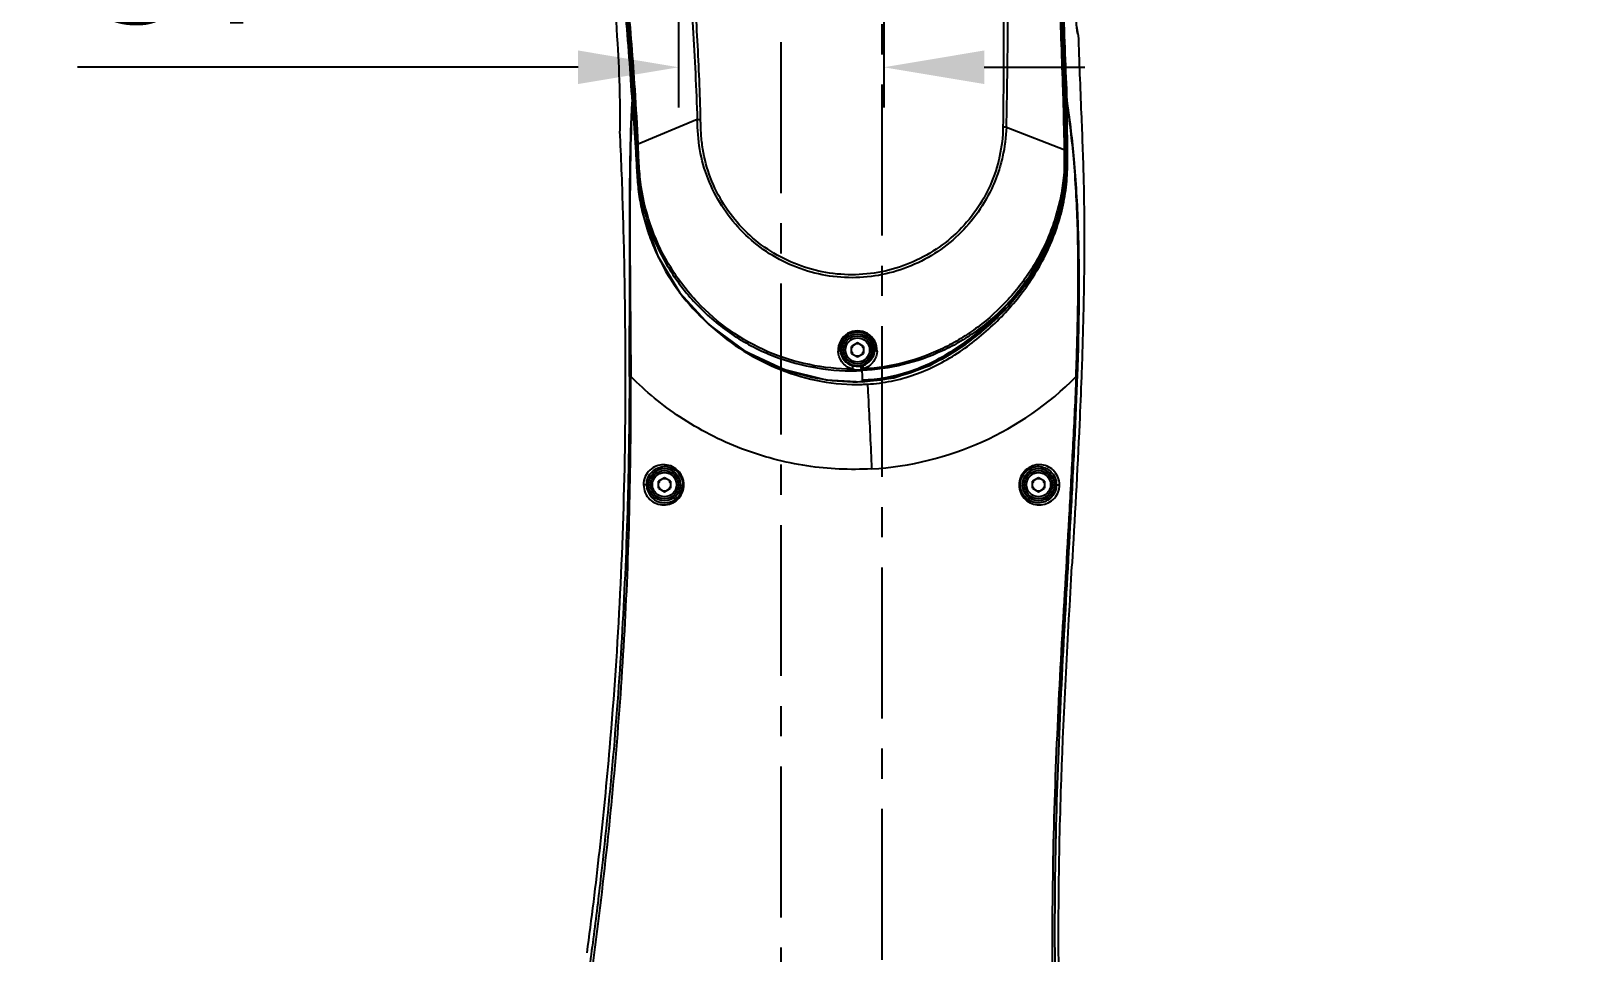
# Model space of a CAD drawing. Header units: millimetres. Extents: x 5828 to 6704, y 123 to 421.
# Drawn here: x 6413.49 to 6432.79, y 258.62 to 270.07 of the extents above; entities that cross this region are included whole.
import ezdxf

# ---------------------------------------------------------------- set-up
doc = ezdxf.new("R2010")
doc.units = ezdxf.units.MM
doc.linetypes.add('CENTER', pattern=[0.6, 0.375, -0.075, 0.075, -0.075])
for name, color, linetype in [('中心线', 7, 'Continuous'), ('外形图', 7, 'Continuous'), ('尺寸标注', 7, 'Continuous')]:
    doc.layers.add(name, color=color, linetype=linetype)
doc.styles.add('微软雅黑', font='msyh.ttc', dxfattribs={"height": 1.5})
doc.dimstyles.new('尺寸标注_1_20比例', dxfattribs={"dimtxt": 1.5, "dimasz": 1.25, "dimexe": 0.5, "dimexo": 0.4, "dimgap": 0.5, "dimtad": 1, "dimdec": 1, "dimlfac": 20, "dimdsep": 46, "dimtxsty": '微软雅黑', "dimcen": 0.09, "dimadec": 0, "dimazin": 0, "dimtp": 0.01, "dimtm": 0.01, "dimtfac": 1, "dimtdec": 1, "dimtofl": 0, "dimtmove": 0, "dimatfit": 3, "dimfxl": 1, "dimtolj": 1, "dimarcsym": 0})

# ---------------------------------------------------------------- blocks, each defined once
blk = doc.blocks.new('*D790')
at = {"layer": 'Defpoints', "color": 0}
for p in [(6421.535, 279.487), (6424.085, 279.512), (6424.085, 269.624)]:
    blk.add_point(p, dxfattribs=at)
at = {"layer": '尺寸标注', "color": 0, "lineweight": -2}
for p, q in [((6421.535, 279.087), (6421.535, 269.124)), ((6424.085, 279.112), (6424.085, 269.124)), ((6420.285, 269.624), (6414.064, 269.624)), ((6425.335, 269.624), (6426.585, 269.624))]:
    blk.add_line(p, q, dxfattribs=at)
at = {"layer": '尺寸标注', "color": 0}
for points in [[(6420.285, 269.416), (6420.285, 269.833), (6421.535, 269.624)], [(6425.335, 269.833), (6425.335, 269.416), (6424.085, 269.624)]]:
    blk.add_solid(points, dxfattribs=at)
at = {"layer": '尺寸标注', "color": 0, "insert": (6415.432, 270.904), "char_height": 1.5, "attachment_point": 5, "style": '微软雅黑'}
blk.add_mtext('\\A1;51', dxfattribs=at)
blk = doc.blocks.new('*D791')
at = {"layer": 'Defpoints', "color": 0}
for p in [(6428.272, 277.987), (6428.657, 249.987), (6442.246, 249.987)]:
    blk.add_point(p, dxfattribs=at)
at = {"layer": '尺寸标注', "color": 0, "lineweight": -2}
for p, q in [((6428.672, 277.987), (6442.746, 277.987)), ((6442.246, 276.737), (6442.246, 251.237)), ((6429.057, 249.987), (6442.746, 249.987))]:
    blk.add_line(p, q, dxfattribs=at)
at = {"layer": '尺寸标注', "color": 0}
for points in [[(6442.454, 276.737), (6442.037, 276.737), (6442.246, 277.987)], [(6442.037, 251.237), (6442.454, 251.237), (6442.246, 249.987)]]:
    blk.add_solid(points, dxfattribs=at)
at = {"layer": '尺寸标注', "color": 0, "insert": (6440.97, 263.987), "char_height": 1.5, "attachment_point": 5, "rotation": 90, "style": '微软雅黑'}
blk.add_mtext('\\A1;560', dxfattribs=at)
blk = doc.blocks.new('*D794')
at = {"layer": 'Defpoints', "color": 0}
for p in [(6420.173, 282.687), (6431.96, 229.987), (6446.441, 229.987)]:
    blk.add_point(p, dxfattribs=at)
at = {"layer": '尺寸标注', "color": 0, "lineweight": -2}
for p, q in [((6420.573, 282.687), (6446.941, 282.687)), ((6446.441, 281.437), (6446.441, 231.237)), ((6432.36, 229.987), (6446.941, 229.987))]:
    blk.add_line(p, q, dxfattribs=at)
at = {"layer": '尺寸标注', "color": 0}
for points in [[(6446.649, 281.437), (6446.232, 281.437), (6446.441, 282.687)], [(6446.232, 231.237), (6446.649, 231.237), (6446.441, 229.987)]]:
    blk.add_solid(points, dxfattribs=at)
at = {"layer": '尺寸标注', "color": 0, "insert": (6445.161, 256.208), "char_height": 1.5, "attachment_point": 5, "rotation": 90, "style": '微软雅黑'}
blk.add_mtext('\\A1;1054', dxfattribs=at)
blk = doc.blocks.new('*D797')
at = {"layer": 'Defpoints', "color": 0}
for p in [(6393.06, 279.012), (6424.06, 229.062), (6424.06, 223.502)]:
    blk.add_point(p, dxfattribs=at)
at = {"layer": '尺寸标注', "color": 0, "lineweight": -2}
for p, q in [((6393.06, 278.612), (6393.06, 223.002)), ((6424.06, 228.662), (6424.06, 223.002)), ((6394.31, 223.502), (6422.81, 223.502))]:
    blk.add_line(p, q, dxfattribs=at)
at = {"layer": '尺寸标注', "color": 0}
for points in [[(6394.31, 223.71), (6394.31, 223.293), (6393.06, 223.502)], [(6422.81, 223.293), (6422.81, 223.71), (6424.06, 223.502)]]:
    blk.add_solid(points, dxfattribs=at)
at = {"layer": '尺寸标注', "color": 0, "insert": (6408.56, 224.777), "char_height": 1.5, "attachment_point": 5, "style": '微软雅黑'}
blk.add_mtext('\\A1;620', dxfattribs=at)

msp = doc.modelspace()

# ---------------------------------------------------------------- linework, layer by layer
at = {"layer": '中心线', "linetype": 'CENTER', "ltscale": 5}
for p, q in [((6422.8098, 229.0615), (6422.8098, 284.4151)), ((6424.0598, 284.409), (6424.0598, 229.0622))]:
    msp.add_line(p, q, dxfattribs=at)
at = {"layer": '外形图', "color": 7, "linetype": 'Continuous'}
for p, q in [((6420.9599, 269.1921), (6420.9593, 269.181)), ((6420.9593, 269.181), (6420.9599, 269.1921)), ((6420.96, 269.1909), (6420.961, 269.1787)), ((6420.96, 269.1909), (6420.9609, 269.1787)), ((6420.976, 269.1799), (6420.9763, 269.2377)), ((6420.976, 269.1798), (6420.976, 269.1799)), ((6426.3395, 269.2393), (6426.3457, 269.1808)), ((6426.3458, 269.1808), (6426.3457, 269.1808)), ((6426.3623, 269.181), (6426.362, 269.2032)), ((6426.362, 269.2028), (6426.3649, 269.184)), ((6426.3649, 269.1839), (6426.362, 269.2028)), ((6421.7667, 268.975), (6421.0317, 268.6698)), ((6420.807, 268.8396), (6420.8071, 268.8407)), ((6425.6099, 268.882), (6426.3357, 268.5988)), ((6423.7598, 266.1987), (6423.6848, 266.1554)), ((6423.6848, 266.0688), (6423.6848, 266.1554)), ((6423.6848, 266.0688), (6423.7598, 266.0255)), ((6423.8348, 266.1554), (6423.7598, 266.1987)), ((6423.7598, 266.0255), (6423.8348, 266.0688)), ((6423.8348, 266.1554), (6423.8348, 266.0688)), ((6423.8145, 265.8558), (6423.8139, 265.8686)), ((6423.8166, 265.7669), (6423.8172, 265.7395)), ((6423.8172, 265.7395), (6423.8176, 265.7187)), ((6423.8178, 265.7141), (6423.8176, 265.7187)), ((6426.543, 265.789), (6426.5426, 265.7796)), ((6426.543, 265.789), (6426.5426, 265.7796)), ((6421.3598, 264.5237), (6421.2848, 264.4804)), ((6421.2848, 264.3938), (6421.2848, 264.4804)), ((6421.4348, 264.4804), (6421.3598, 264.5237)), ((6421.4348, 264.4804), (6421.4348, 264.3938)), ((6426.0098, 264.5237), (6425.9348, 264.4804)), ((6425.9348, 264.3938), (6425.9348, 264.4804)), ((6426.0848, 264.4804), (6426.0098, 264.5237)), ((6426.0848, 264.4804), (6426.0848, 264.3938)), ((6421.2848, 264.3938), (6421.3598, 264.3505)), ((6421.3598, 264.3505), (6421.4348, 264.3938)), ((6425.9348, 264.3938), (6426.0098, 264.3505)), ((6426.0098, 264.3505), (6426.0848, 264.3938))]:
    msp.add_line(p, q, dxfattribs=at)
for points in [[(6426.499, 270.0368), (6426.4981, 270.0401), (6426.4968, 270.0458), (6426.4953, 270.0539), (6426.4936, 270.0641), (6426.4917, 270.0764), (6426.4897, 270.0909), (6426.4875, 270.1077), (6426.4852, 270.1268), (6426.4827, 270.1485), (6426.48, 270.173), (6426.4771, 270.2005)], [(6420.976, 269.1798), (6421.0223, 268.3187), (6421.1001, 267.7698), (6421.2774, 267.2757), (6421.5504, 266.8231), (6421.9146, 266.4247), (6422.3547, 266.1008), (6422.8503, 265.8681), (6423.3687, 265.7393), (6423.8178, 265.7141)], [(6423.8178, 265.7141), (6424.2097, 265.7644), (6424.6593, 265.9201), (6425.1477, 266.2151), (6425.6309, 266.6518), (6425.9939, 267.137), (6426.2185, 267.613), (6426.3383, 268.1118), (6426.356, 268.7196), (6426.3458, 269.1808)]]:
    msp.add_lwpolyline(points, dxfattribs=at)
for centre, radius in [((6423.7598, 266.1121), 0.2), ((6423.7598, 266.1121), 0.175), ((6423.7598, 266.1121), 0.15), ((6421.3598, 264.4371), 0.2), ((6421.3598, 264.4371), 0.175), ((6421.3598, 264.4371), 0.15), ((6426.0098, 264.4371), 0.2), ((6426.0098, 264.4371), 0.175), ((6426.0098, 264.4371), 0.15)]:
    msp.add_circle(centre, radius, dxfattribs=at)
for centre, radius, start, end in [((6608.3584, 276.4284), 181.9678, 182.01642, 182.322947), ((6382.8013, 266.8651), 38.273, 2.70276, 3.71924), ((6421.7728, 271.1958), 2.2207, 269.84089, 270.94671), ((6419.8431, 268.8762), 0.9646, 357.21708, 357.82394), ((6425.6339, 272.4268), 3.5449, 268.93274, 269.61288), ((6423.9967, 268.4103), 2.3604, 352.10037, 353.77318), ((6423.7203, 268.4866), 2.6464, 340.46036, 340.88649), ((6423.5606, 268.5999), 2.8388, 328.25506, 329.6952), ((6423.1361, 268.9327), 3.3799, 307.70735, 316.91612), ((6423.2519, 268.8193), 3.2179, 316.98317, 318.58994), ((6423.76, 266.1067), 0.2421, 357.67812, 182.3153), ((6423.2139, 268.8265), 3.2483, 305.60099, 307.76809), ((6423.7591, 266.1217), 0.2152, 182.55684, 184.12009), ((6423.7593, 266.1218), 0.2155, 184.13119, 254.39033), ((6423.7598, 266.1121), 0.075, 120, 160.00237), ((6423.7598, 266.1121), 0.075, 199.99763, 220.00237), ((6423.7598, 266.1121), 0.075, 79.99763, 100.00237), ((6423.7598, 266.1121), 0.075, 259.99763, 280.00237), ((6423.7598, 266.1121), 0.075, 300, 340.00237), ((6423.7598, 266.1121), 0.075, 19.99763, 40.00237), ((6423.7597, 266.1219), 0.2155, 288.74367, 355.91963), ((6423.76, 266.1217), 0.2152, 355.9296, 357.43232), ((6423.7609, 266.1183), 0.2118, 282.64454, 288.74966), ((6423.7607, 266.055), 0.1939, 285.92574, 293.59543), ((6420.8388, 265.7846), 0.1036, 358.24487, 0.82327), ((6423.7323, 268.2085), 2.4913, 269.24266, 271.96357), ((6423.7461, 268.0821), 2.399, 271.71841, 273.29144), ((6423.7093, 268.5304), 3.9024, 273.29935, 315.14178), ((6421.3598, 264.4371), 0.075, 120, 160.00237), ((6421.3598, 264.4371), 0.075, 79.99763, 100.00237), ((6421.3598, 264.4371), 0.075, 19.99763, 40.00237), ((6426.0098, 264.4371), 0.075, 120, 160.00237), ((6426.0098, 264.4371), 0.075, 79.99763, 100.00237), ((6426.0098, 264.4371), 0.075, 19.99763, 40.00237), ((6421.3622, 264.4372), 0.2249, 180.03104, 359.96897), ((6421.3598, 264.4371), 0.075, 199.99763, 220.00237), ((6421.3598, 264.4371), 0.075, 259.99763, 280.00237), ((6421.3598, 264.4371), 0.075, 300, 340.00237), ((6426.0098, 264.4371), 0.075, 199.99763, 220.00237), ((6426.0098, 264.4371), 0.075, 259.99763, 280.00237), ((6426.0098, 264.4371), 0.075, 300, 340.00237)]:
    msp.add_arc(centre, radius, start, end, dxfattribs=at)
for points, knots in [([(6420.9601, 269.1909), (6420.9384, 269.5636), (6420.881, 270.3083), (6420.7604, 271.4218), (6420.6112, 272.5318), (6420.4384, 273.638), (6420.2477, 274.7409), (6420.0782, 275.6578), (6419.9564, 276.2988), (6419.8861, 276.6649), (6419.8335, 276.9395), (6419.7802, 277.2139), (6419.7286, 277.4886), (6419.693, 277.766), (6419.6856, 278.0458), (6419.7042, 278.3252), (6419.7612, 278.694), (6419.8934, 279.1434), (6420.1467, 279.6454), (6420.5971, 280.2434), (6421.2039, 280.7104), (6421.8992, 280.9916), (6422.633, 281.1452), (6423.5832, 281.0825), (6424.4505, 280.6917), (6425.0244, 280.2141), (6425.3843, 279.7847), (6425.6615, 279.2988), (6425.7861, 278.9468), (6425.8319, 278.7671)], [0, 0, 0, 0, 0.0626056, 0.12521, 0.1878094, 0.2503939, 0.3129544, 0.3754864, 0.4067469, 0.4223758, 0.4380005, 0.4536293, 0.4692596, 0.4848591, 0.5004723, 0.5161123, 0.5317557, 0.5629865, 0.5942206, 0.6255097, 0.6880306, 0.7193921, 0.7507286, 0.8131391, 0.8754866, 0.9066513, 0.9377799, 0.9689058, 1, 1, 1, 1]), ([(6420.9759, 269.1798), (6420.9539, 269.5518), (6420.8975, 270.2949), (6420.7764, 271.4062), (6420.6264, 272.5139), (6420.4533, 273.6183), (6420.2938, 274.536), (6420.1599, 275.269), (6420.0566, 275.8183), (6419.969, 276.2757), (6419.899, 276.6416), (6419.8463, 276.916), (6419.7922, 277.1902), (6419.7385, 277.4645), (6419.7031, 277.742), (6419.6937, 278.0218), (6419.7102, 278.3012), (6419.7648, 278.6702), (6419.8945, 279.1201), (6420.1448, 279.623), (6420.5911, 280.2216), (6421.34, 280.8054), (6422.2471, 281.0869), (6422.9937, 281.1102), (6423.5497, 281.0271), (6424.0817, 280.8458), (6424.573, 280.5726), (6425.0076, 280.2159), (6425.3705, 279.7862), (6425.6514, 279.2993), (6425.7784, 278.9458), (6425.8233, 278.7649)], [0, 0, 0, 0, 0.0625253, 0.1250514, 0.1875779, 0.2501047, 0.3126313, 0.343895, 0.3751597, 0.406423, 0.4220527, 0.4376833, 0.4533193, 0.4689537, 0.4845835, 0.5002168, 0.5158546, 0.5314978, 0.5627445, 0.5939879, 0.6252445, 0.6874958, 0.7497487, 0.7810133, 0.8122872, 0.8435686, 0.8748446, 0.9061261, 0.937404, 0.9687174, 1, 1, 1, 1]), ([(6420.977, 269.3467), (6420.9532, 269.7194), (6420.893, 270.464), (6420.7671, 271.5773), (6420.6129, 272.687), (6420.4364, 273.7934), (6420.2746, 274.7128), (6420.139, 275.4473), (6420.0355, 275.9978), (6419.9476, 276.4561), (6419.8753, 276.8224), (6419.8219, 277.0974), (6419.7697, 277.3728), (6419.7253, 277.6496), (6419.7031, 277.9294), (6419.711, 278.2102), (6419.7452, 278.4892), (6419.8228, 278.8554), (6419.9802, 279.298), (6420.2628, 279.7855), (6420.7484, 280.3556), (6421.5373, 280.89), (6422.6471, 281.1525), (6423.7777, 281.0048), (6424.6179, 280.5553), (6425.1594, 280.0379), (6425.4899, 279.5816), (6425.7331, 279.0736), (6425.831, 278.7106), (6425.8637, 278.5267)], [0, 0, 0, 0, 0.0625495, 0.1250989, 0.1876475, 0.2501965, 0.3127437, 0.3440177, 0.3752959, 0.4065672, 0.4221963, 0.4378336, 0.4534925, 0.4691429, 0.4847689, 0.500427, 0.5161121, 0.5317851, 0.56306, 0.5943479, 0.62563, 0.6879397, 0.7502481, 0.8125591, 0.874871, 0.9061522, 0.9374338, 0.9687174, 1, 1, 1, 1]), ([(6420.9937, 269.3477), (6420.9692, 269.7202), (6420.9092, 270.4645), (6420.7839, 271.5774), (6420.6306, 272.6867), (6420.4843, 273.6084), (6420.3584, 274.3442), (6420.2598, 274.8954), (6420.158, 275.446), (6420.0549, 275.9963), (6419.951, 276.5465), (6419.8581, 277.0037), (6419.7891, 277.3706), (6419.7453, 277.6474), (6419.7239, 277.9271), (6419.7324, 278.2077), (6419.7665, 278.4864), (6419.8439, 278.8522), (6420.0026, 279.2939), (6420.2846, 279.781), (6420.7713, 280.3494), (6421.5611, 280.8816), (6422.6726, 281.1369), (6423.8015, 280.9778), (6424.6357, 280.5173), (6425.169, 279.9918), (6425.4921, 279.5304), (6425.7281, 279.0191), (6425.8192, 278.6545), (6425.8491, 278.4702)], [0, 0, 0, 0, 0.0625541, 0.1251095, 0.1876651, 0.2502205, 0.2814985, 0.3127755, 0.3440527, 0.3753326, 0.4066112, 0.4378819, 0.4535283, 0.4691789, 0.4848128, 0.5004726, 0.5161465, 0.5318039, 0.5630643, 0.5943384, 0.6256042, 0.6879073, 0.7502073, 0.8125265, 0.8748438, 0.9061311, 0.9374255, 0.968711, 1, 1, 1, 1]), ([(6425.6099, 268.882), (6425.6132, 268.9663), (6425.6166, 269.1352), (6425.6218, 269.4728), (6425.6287, 269.895), (6425.6283, 270.4017), (6425.6215, 271.0772), (6425.6063, 271.9217), (6425.5645, 272.9343), (6425.5075, 273.9463), (6425.4324, 274.957), (6425.3575, 275.7983), (6425.2858, 276.4702), (6425.2298, 276.9738), (6425.1695, 277.477), (6425.0984, 277.9782), (6425.0434, 278.4832), (6424.8773, 278.9666), (6424.6113, 279.402), (6424.2544, 279.767), (6423.8264, 280.0449), (6423.347, 280.2206), (6422.8405, 280.285), (6422.3323, 280.2343), (6421.8481, 280.072), (6421.4131, 279.8051), (6421.0475, 279.4492), (6420.771, 279.0202), (6420.594, 278.5417), (6420.5496, 278.2036), (6420.5463, 278.0348)], [0, 0, 0, 0, 0.0156256, 0.0312529, 0.0625093, 0.0937679, 0.1250285, 0.1875531, 0.2500798, 0.3126083, 0.3751369, 0.4376651, 0.4689282, 0.5001937, 0.5314512, 0.5627082, 0.5939642, 0.6252021, 0.6564295, 0.68766, 0.7188923, 0.750123, 0.7813583, 0.8125992, 0.8438513, 0.8750806, 0.9062818, 0.9375022, 0.9687509, 1, 1, 1, 1]), ([(6421.8095, 268.9753), (6421.8016, 269.3014), (6421.7746, 269.9536), (6421.7097, 270.9307), (6421.6207, 271.9064), (6421.5049, 272.8794), (6421.3681, 273.8497), (6421.2359, 274.6555), (6421.1158, 275.2975), (6421.0211, 275.7779), (6420.9214, 276.2573), (6420.8117, 276.7343), (6420.7234, 277.1325), (6420.6394, 277.4476), (6420.5903, 277.6876), (6420.571, 277.9322), (6420.5782, 278.1775), (6420.6124, 278.4206), (6420.6946, 278.7369), (6420.8624, 279.1123), (6421.2533, 279.6366), (6421.9448, 280.1112), (6422.7723, 280.2469), (6423.4182, 280.1402), (6424.0255, 279.8969), (6424.6638, 279.3535), (6424.9352, 278.737), (6424.9969, 278.4189)], [0, 0, 0, 0, 0.0625897, 0.1252186, 0.18787, 0.2505333, 0.3131996, 0.3758602, 0.407186, 0.4385066, 0.4698195, 0.5011222, 0.5324131, 0.5480518, 0.5636937, 0.5793475, 0.5950114, 0.6106771, 0.6263423, 0.6576096, 0.6888517, 0.7509737, 0.8131675, 0.8444406, 0.8756995, 0.9378224, 1, 1, 1, 1]), ([(6425.8562, 278.6161), (6425.8941, 278.4227), (6425.9384, 278.0306), (6425.9889, 277.4422), (6426.0371, 276.8534), (6426.0779, 276.2641), (6426.1135, 275.6744), (6426.1536, 274.8878), (6426.1947, 273.9041), (6426.2326, 272.7233), (6426.2662, 271.5423), (6426.3016, 270.3614), (6426.3287, 269.5742), (6426.3458, 269.1808)], [0, 0, 0, 0, 0.0625356, 0.1250219, 0.1875229, 0.2500207, 0.312519, 0.3750175, 0.5000137, 0.6250103, 0.7500071, 0.8750037, 1, 1, 1, 1]), ([(6425.8691, 278.6023), (6425.9069, 278.4102), (6425.9341, 278.117), (6425.9725, 277.7274), (6426.0072, 277.3372), (6426.0469, 276.8491), (6426.088, 276.2628), (6426.1238, 275.676), (6426.1651, 274.8931), (6426.2064, 273.9136), (6426.2457, 272.7372), (6426.2811, 271.5599), (6426.3095, 270.5783), (6426.3375, 269.7926), (6426.3541, 269.3997), (6426.3621, 269.2032)], [0, 0, 0, 0, 0.0623734, 0.0935754, 0.1247807, 0.1871936, 0.249615, 0.3120464, 0.3744892, 0.4994179, 0.6244206, 0.7495096, 0.8747001, 0.9373356, 1, 1, 1, 1]), ([(6424.9969, 278.4189), (6425.0159, 278.3211), (6425.0404, 278.1232), (6425.0787, 277.827), (6425.1172, 277.5307), (6425.1515, 277.2338), (6425.1851, 276.9369), (6425.2293, 276.5409), (6425.281, 276.0455), (6425.3347, 275.4501), (6425.3834, 274.8544), (6425.4266, 274.2582), (6425.4755, 273.4627), (6425.5257, 272.4677), (6425.555, 271.4718), (6425.5681, 270.675), (6425.5745, 270.177), (6425.5753, 269.7786), (6425.5722, 269.3803), (6425.5718, 269.0816), (6425.5679, 268.8825)], [0, 0, 0, 0, 0.0312431, 0.0624857, 0.0937329, 0.1249808, 0.1562306, 0.1874817, 0.2499865, 0.3124935, 0.3750021, 0.4375113, 0.5000206, 0.6250368, 0.750046, 0.8125462, 0.87504, 0.9062843, 0.9375266, 1, 1, 1, 1]), ([(6425.8491, 278.4702), (6425.8644, 278.3762), (6425.8866, 278.1868), (6425.9123, 277.9021), (6425.9403, 277.6176), (6425.9743, 277.2381), (6426.0114, 276.7631), (6426.0524, 276.1929), (6426.0867, 275.6223), (6426.1265, 274.8612), (6426.1673, 273.9093), (6426.2053, 272.7666), (6426.2386, 271.6238), (6426.2722, 270.481), (6426.2967, 269.7192), (6426.3111, 269.3383)], [0, 0, 0, 0, 0.0312486, 0.0625077, 0.0937562, 0.1250044, 0.1875047, 0.2500042, 0.3125038, 0.3750035, 0.5000025, 0.6250019, 0.7500013, 0.8750006, 1, 1, 1, 1]), ([(6425.8637, 278.5267), (6425.8972, 278.338), (6425.9294, 277.9551), (6425.9827, 277.3828), (6426.0297, 276.8094), (6426.0681, 276.2356), (6426.1027, 275.6615), (6426.1425, 274.8956), (6426.1823, 273.9379), (6426.2199, 272.7882), (6426.2533, 271.6384), (6426.2867, 270.4886), (6426.313, 269.7222), (6426.3287, 269.3391)], [0, 0, 0, 0, 0.0624984, 0.1250071, 0.1874968, 0.2500019, 0.3125016, 0.3750006, 0.500001, 0.6250006, 0.7500004, 0.8750004, 1, 1, 1, 1]), ([(6420.5463, 278.0348), (6420.5443, 277.9393), (6420.5521, 277.748), (6420.5996, 277.4653), (6420.6713, 277.1884), (6420.7388, 276.9105), (6420.7979, 276.6306), (6420.8597, 276.3513), (6420.92, 276.0717), (6420.9765, 275.7911), (6421.0312, 275.5102), (6421.1025, 275.1353), (6421.2208, 274.4779), (6421.3663, 273.5346), (6421.5148, 272.399), (6421.632, 271.2599), (6421.7162, 270.1183), (6421.7545, 269.3562), (6421.7667, 268.975)], [0, 0, 0, 0, 0.0312874, 0.0625035, 0.0937293, 0.1249641, 0.1561926, 0.1874278, 0.2186689, 0.2499163, 0.2811683, 0.3124227, 0.3749384, 0.4999864, 0.6250398, 0.750076, 0.8750733, 1, 1, 1, 1]), ([(6420.8087, 268.9133), (6420.8105, 269.0453), (6420.8064, 269.3815), (6420.7695, 270.1995), (6420.6593, 271.3799), (6420.4622, 272.8468), (6420.3012, 273.8312), (6420.2164, 274.323)], [0, 0, 0, 0, 0.0726993, 0.1850872, 0.4508094, 0.7251874, 1, 1, 1, 1]), ([(6426.4863, 270.1185), (6426.4868, 270.1144), (6426.4886, 270.0995), (6426.4905, 270.0847), (6426.4921, 270.074)], [0, 0, 0, 0, 0.2775388, 1, 1, 1, 1]), ([(6426.4921, 270.074), (6426.493, 270.0675), (6426.4947, 270.0562), (6426.4972, 270.0414), (6426.4997, 270.0319), (6426.5011, 270.0267), (6426.5023, 270.0256)], [0, 0, 0, 0, 0.3947177, 0.6961904, 0.8990593, 1, 1, 1, 1]), ([(6420.9763, 269.2377), (6420.9764, 269.247), (6420.9766, 269.2834), (6420.9768, 269.3197), (6420.977, 269.3467)], [0, 0, 0, 0, 0.2571463, 1, 1, 1, 1]), ([(6420.9936, 269.348), (6420.9914, 269.3478), (6420.9858, 269.3474), (6420.9803, 269.3472), (6420.977, 269.3467)], [0, 0, 0, 0, 0.4021642, 1, 1, 1, 1]), ([(6421.0139, 268.6691), (6421.0087, 268.7821), (6420.9969, 269.008), (6420.9844, 269.2339), (6420.977, 269.3467)], [0, 0, 0, 0, 0.5000011, 1, 1, 1, 1]), ([(6426.3111, 269.3381), (6426.3135, 269.3382), (6426.3194, 269.3386), (6426.3253, 269.3386), (6426.3287, 269.3391)], [0, 0, 0, 0, 0.403986, 1, 1, 1, 1]), ([(6426.3111, 269.3383), (6426.3154, 269.2151), (6426.3246, 268.9686), (6426.3342, 268.7221), (6426.3357, 268.5988)], [0, 0, 0, 0, 0.4999993, 1, 1, 1, 1]), ([(6426.3287, 269.3395), (6426.3296, 269.3318), (6426.3333, 269.2984), (6426.3368, 269.265), (6426.3395, 269.2393)], [0, 0, 0, 0, 0.2323449, 1, 1, 1, 1]), ([(6426.3287, 269.3391), (6426.3335, 269.2158), (6426.3431, 268.9692), (6426.3545, 268.7225), (6426.3563, 268.5992)], [0, 0, 0, 0, 0.5000009, 1, 1, 1, 1]), ([(6420.9245, 265.7851), (6420.9257, 265.8656), (6420.9256, 266.0261), (6420.927, 266.3445), (6420.9272, 266.7366), (6420.927, 267.198), (6420.9272, 267.7788), (6420.9312, 268.4383), (6420.945, 268.9485), (6420.9593, 269.181)], [0, 0, 0, 0, 0.0711089, 0.1417633, 0.2812402, 0.417458, 0.5493156, 0.7942114, 1, 1, 1, 1]), ([(6420.9593, 269.181), (6420.9457, 268.9481), (6420.9319, 268.4377), (6420.9284, 267.6238), (6420.9323, 266.8854), (6420.9381, 266.2641), (6420.9402, 265.9462), (6420.9424, 265.786)], [0, 0, 0, 0, 0.2061303, 0.4509934, 0.7190951, 0.8584993, 1, 1, 1, 1]), ([(6420.961, 269.1787), (6420.9671, 269.0994), (6420.9786, 268.9408), (6420.9948, 268.7029), (6421.009, 268.4648), (6421.0207, 268.2266), (6421.0468, 267.9892), (6421.0986, 267.7559), (6421.1701, 267.5282), (6421.2312, 267.3811), (6421.2649, 267.3091)], [0, 0, 0, 0, 0.1250036, 0.2500096, 0.3750082, 0.500024, 0.6250065, 0.749994, 0.8749913, 1, 1, 1, 1]), ([(6420.976, 269.1799), (6420.9832, 269.0716), (6420.9955, 268.8549), (6421.0113, 268.5659), (6421.019, 268.3852), (6421.0227, 268.313)], [0, 0, 0, 0, 0.3749978, 0.7499963, 1, 1, 1, 1]), ([(6423.8169, 265.7391), (6424.0151, 265.7456), (6424.4123, 265.8176), (6424.9503, 266.0857), (6425.4223, 266.4539), (6425.7587, 266.8234), (6425.981, 267.1537), (6426.1199, 267.4185), (6426.2262, 267.6979), (6426.3003, 267.9876), (6426.3346, 268.2848), (6426.335, 268.5834), (6426.3266, 268.8816), (6426.3231, 269.0804), (6426.3208, 269.1799)], [0, 0, 0, 0, 0.1247347, 0.2496033, 0.3745879, 0.4995633, 0.5621169, 0.6246683, 0.6872188, 0.74977, 0.812321, 0.8748827, 0.9374404, 1, 1, 1, 1]), ([(6423.8838, 265.6871), (6423.9833, 265.6929), (6424.1818, 265.7183), (6424.5666, 265.8256), (6425.0143, 266.0549), (6425.4811, 266.4323), (6425.8096, 266.8107), (6426.0245, 267.147), (6426.1605, 267.414), (6426.264, 267.6952), (6426.3367, 267.9859), (6426.3714, 268.2838), (6426.3719, 268.583), (6426.3658, 268.882), (6426.3637, 269.0813), (6426.3623, 269.181)], [0, 0, 0, 0, 0.0625148, 0.1250306, 0.2498648, 0.3747957, 0.4997439, 0.5622813, 0.6248104, 0.6873391, 0.7498659, 0.8123891, 0.8749243, 0.937462, 1, 1, 1, 1]), ([(6426.3649, 269.184), (6426.4007, 268.951), (6426.4597, 268.4407), (6426.5255, 267.3058), (6426.5091, 266.4045), (6426.4918, 265.7818)], [0, 0, 0, 0, 0.2074768, 0.4517518, 1, 1, 1, 1]), ([(6426.4777, 265.8202), (6426.479, 265.8401), (6426.4794, 265.8799), (6426.4828, 265.9594), (6426.4869, 266.0979), (6426.4929, 266.295), (6426.4982, 266.5301), (6426.5032, 266.8388), (6426.5046, 267.217), (6426.4947, 267.7918), (6426.4579, 268.4473), (6426.3995, 268.9526), (6426.3649, 269.1839)], [0, 0, 0, 0, 0.0177215, 0.0354295, 0.0707691, 0.1411205, 0.2109332, 0.2800873, 0.415926, 0.5475328, 0.7918219, 1, 1, 1, 1]), ([(6425.61, 268.882), (6425.6043, 268.7569), (6425.5825, 268.5688), (6425.5141, 268.3272), (6425.4234, 268.0932), (6425.2688, 267.8184), (6425.0218, 267.5324), (6424.7246, 267.2988), (6424.3873, 267.1279), (6424.0228, 267.0266), (6423.5214, 266.9884), (6422.8952, 267.1286), (6422.3713, 267.4992), (6422.0624, 267.8965), (6421.8902, 268.2337), (6421.7864, 268.5987), (6421.7724, 268.85), (6421.7667, 268.975)], [0, 0, 0, 0, 0.0625229, 0.0938472, 0.1251741, 0.1876787, 0.2501921, 0.3127063, 0.3752361, 0.4377759, 0.5003472, 0.6249249, 0.7495189, 0.8121066, 0.8748666, 0.9375011, 1, 1, 1, 1]), ([(6425.5679, 268.8825), (6425.5646, 268.6377), (6425.4826, 268.2659), (6425.2399, 267.8366), (6424.9166, 267.4634), (6424.3849, 267.1265), (6423.7642, 267.0199), (6423.2742, 267.0802), (6422.9213, 267.1963), (6422.5976, 267.3787), (6422.3161, 267.6211), (6422.0871, 267.914), (6421.9214, 268.2465), (6421.8399, 268.5457), (6421.8136, 268.7907), (6421.8092, 268.9138), (6421.8095, 268.9753)], [0, 0, 0, 0, 0.1245906, 0.1871861, 0.2497706, 0.3743484, 0.4989968, 0.5616256, 0.6242464, 0.6868571, 0.7494734, 0.8121103, 0.8747523, 0.9373837, 0.9687009, 1, 1, 1, 1]), ([(6426.5401, 269.0528), (6426.5511, 268.7815), (6426.5734, 268.2384), (6426.5809, 267.4227), (6426.5696, 266.6061), (6426.553, 266.0615), (6426.543, 265.789)], [0, 0, 0, 0, 0.2495803, 0.4993456, 0.7494711, 1, 1, 1, 1]), ([(6420.3972, 258.6197), (6420.4558, 259.0435), (6420.5591, 259.8926), (6420.7065, 261.381), (6420.8227, 263.0849), (6420.8818, 265.0027), (6420.8762, 266.5997), (6420.8459, 267.8748), (6420.8219, 268.5115), (6420.8066, 268.8294)], [0, 0, 0, 0, 0.1254229, 0.2507519, 0.438527, 0.6260252, 0.8132153, 0.90668, 1, 1, 1, 1]), ([(6420.8071, 268.8407), (6420.8073, 268.8457), (6420.808, 268.8699), (6420.8084, 268.8942), (6420.8087, 268.9133)], [0, 0, 0, 0, 0.2093423, 1, 1, 1, 1]), ([(6421.0138, 268.6691), (6421.0159, 268.6226), (6421.0199, 268.5297), (6421.0265, 268.3439), (6421.048, 268.1121), (6421.1052, 267.8385), (6421.2181, 267.4838), (6421.4286, 267.0656), (6421.7803, 266.6284), (6422.2144, 266.2727), (6422.7136, 266.0159), (6423.255, 265.869), (6423.629, 265.8471), (6423.8145, 265.8558)], [0, 0, 0, 0, 0.0312829, 0.0625666, 0.1251186, 0.1876741, 0.250237, 0.3751966, 0.5001564, 0.6251198, 0.7500746, 0.8750379, 1, 1, 1, 1]), ([(6421.0139, 268.6691), (6421.0144, 268.6691), (6421.0203, 268.6694), (6421.0262, 268.6696), (6421.0317, 268.6698)], [0, 0, 0, 0, 0.0840395, 1, 1, 1, 1]), ([(6423.6943, 265.8735), (6423.3376, 265.8747), (6422.616, 266.0216), (6421.8647, 266.5506), (6421.4255, 267.1205), (6421.188, 267.6069), (6421.0753, 268.044), (6421.0406, 268.401), (6421.0359, 268.5803), (6421.0316, 268.6698)], [0, 0, 0, 0, 0.2493733, 0.4988249, 0.6241968, 0.7494927, 0.8746666, 0.9373408, 1, 1, 1, 1]), ([(6426.3563, 268.5992), (6426.3575, 268.5129), (6426.3557, 268.3401), (6426.3271, 268.0822), (6426.2702, 267.8292), (6426.1912, 267.5823), (6426.0878, 267.3445), (6425.9619, 267.1178), (6425.8142, 266.9047), (6425.5936, 266.639), (6425.3336, 266.4084), (6425.0459, 266.217), (6424.5891, 265.9771), (6424.1573, 265.8716), (6423.8145, 265.8558)], [0, 0, 0, 0, 0.0626061, 0.1252084, 0.187807, 0.2504041, 0.312993, 0.3755916, 0.4381956, 0.5007979, 0.6258595, 0.6884566, 0.75105, 1, 1, 1, 1]), ([(6426.3357, 268.5988), (6426.3373, 268.5139), (6426.3339, 268.3438), (6426.3031, 268.0904), (6426.2472, 267.8413), (6426.1686, 267.5985), (6426.0667, 267.3646), (6425.9422, 267.1419), (6425.7973, 266.9318), (6425.5805, 266.6699), (6425.3259, 266.4417), (6425.0452, 266.2499), (6424.7467, 266.0871), (6424.346, 265.9389), (6424.0079, 265.8868), (6423.8383, 265.8774)], [0, 0, 0, 0, 0.0625111, 0.1250359, 0.1875849, 0.2501017, 0.3126103, 0.3751106, 0.4376365, 0.5001797, 0.6250823, 0.6875958, 0.7501054, 0.8750042, 1, 1, 1, 1]), ([(6426.3358, 268.5987), (6426.3387, 268.5988), (6426.3437, 268.599), (6426.3503, 268.5987), (6426.3538, 268.5996), (6426.356, 268.5988), (6426.3563, 268.5992)], [0, 0, 0, 0, 0.4276777, 0.7420784, 0.9344504, 1, 1, 1, 1]), ([(6421.0227, 268.313), (6421.027, 268.2276), (6421.0404, 268.0569), (6421.1033, 267.7205), (6421.242, 267.3136), (6421.4994, 266.8668), (6421.9481, 266.3487), (6422.6757, 265.8707), (6423.3593, 265.7219), (6423.6993, 265.7174)], [0, 0, 0, 0, 0.0626848, 0.1253704, 0.2506111, 0.3758691, 0.501135, 0.7506219, 1, 1, 1, 1]), ([(6421.9359, 266.4074), (6422.0637, 266.2924), (6422.3403, 266.0848), (6422.8026, 265.8507), (6423.3006, 265.7058), (6423.6463, 265.6791), (6423.818, 265.6842)], [0, 0, 0, 0, 0.2500489, 0.5000889, 0.7500685, 1, 1, 1, 1]), ([(6423.5441, 266.1121), (6423.5429, 266.1378), (6423.5503, 266.1917), (6423.5917, 266.2662), (6423.6651, 266.3232), (6423.7613, 266.3447), (6423.8566, 266.3218), (6423.9284, 266.2648), (6423.969, 266.1911), (6423.9762, 266.1376), (6423.975, 266.1121)], [0, 0, 0, 0, 0.1116194, 0.2303202, 0.3609916, 0.5027519, 0.6433092, 0.7718607, 0.8890256, 1, 1, 1, 1]), ([(6423.518, 266.0969), (6423.5213, 266.0969), (6423.5312, 266.0978), (6423.5436, 266.1049), (6423.5441, 266.1121)], [0, 0, 0, 0, 0.3098806, 1, 1, 1, 1]), ([(6423.6943, 265.8734), (6423.6677, 265.881), (6423.6185, 265.9045), (6423.5459, 265.9758), (6423.5199, 266.0497), (6423.518, 266.0969)], [0, 0, 0, 0, 0.2755133, 0.5298352, 1, 1, 1, 1]), ([(6424.0019, 266.0969), (6424.0001, 266.0517), (6423.9686, 265.9553), (6423.8859, 265.8938), (6423.8383, 265.8774)], [0, 0, 0, 0, 0.4731346, 1, 1, 1, 1]), ([(6424.0019, 266.0969), (6423.9986, 266.0968), (6423.9884, 266.0975), (6423.9755, 266.1047), (6423.975, 266.1121)], [0, 0, 0, 0, 0.3092095, 1, 1, 1, 1]), ([(6423.6943, 265.8734), (6423.6983, 265.8812), (6423.702, 265.8937), (6423.7034, 265.9067), (6423.7029, 265.9134), (6423.7013, 265.9143)], [0, 0, 0, 0, 0.615255, 0.8709936, 1, 1, 1, 1]), ([(6423.8139, 265.8686), (6423.7848, 265.86), (6423.7423, 265.8588), (6423.7035, 265.8699), (6423.6943, 265.8734)], [0, 0, 0, 0, 0.754287, 1, 1, 1, 1]), ([(6423.8073, 265.9117), (6423.7812, 265.9058), (6423.7446, 265.9045), (6423.7098, 265.9119), (6423.7013, 265.9143)], [0, 0, 0, 0, 0.7533935, 1, 1, 1, 1]), ([(6423.8139, 265.8686), (6423.8102, 265.8767), (6423.8068, 265.8902), (6423.8058, 265.9034), (6423.8056, 265.9108), (6423.8073, 265.9117)], [0, 0, 0, 0, 0.6068588, 0.8731316, 1, 1, 1, 1]), ([(6424.7662, 265.9758), (6424.6931, 265.9375), (6424.3944, 265.7995), (6424.0641, 265.7243), (6423.8176, 265.7187)], [0, 0, 0, 0, 0.2508058, 1, 1, 1, 1]), ([(6423.8383, 265.8774), (6423.8339, 265.8849), (6423.8296, 265.8972), (6423.8274, 265.9101), (6423.8275, 265.9168), (6423.829, 265.9178)], [0, 0, 0, 0, 0.6147413, 0.8710743, 1, 1, 1, 1]), ([(6420.9246, 265.7851), (6420.9231, 265.5222), (6420.9192, 264.9959), (6420.8978, 263.9432), (6420.842, 262.6277), (6420.7272, 261.0519), (6420.593, 259.7421), (6420.4633, 258.6969), (6420.3127, 257.6546), (6420.0836, 256.3579), (6419.7556, 254.8126), (6419.512, 253.7881), (6419.3861, 253.2768)], [0, 0, 0, 0, 0.0624343, 0.1249445, 0.2499602, 0.3749751, 0.4999876, 0.5624948, 0.6250007, 0.7500041, 0.8750042, 1, 1, 1, 1]), ([(6419.4284, 253.2665), (6419.5537, 253.778), (6419.7967, 254.803), (6420.1231, 256.349), (6420.3974, 257.9055), (6420.6029, 259.4725), (6420.7614, 261.0448), (6420.8735, 262.6212), (6420.9351, 264.2002), (6420.943, 265.2535), (6420.9422, 265.78)], [0, 0, 0, 0, 0.1249936, 0.2499916, 0.3749921, 0.4999986, 0.6250105, 0.7500249, 0.8750429, 1, 1, 1, 1]), ([(6420.9425, 265.7814), (6420.9381, 265.7818), (6420.9327, 265.7828), (6420.9255, 265.7837), (6420.9247, 265.7851)], [0, 0, 0, 0, 0.7291845, 1, 1, 1, 1]), ([(6423.9339, 264.6344), (6423.6665, 264.6192), (6423.1143, 264.644), (6422.3004, 264.8584), (6421.556, 265.2415), (6421.1276, 265.5935), (6420.9423, 265.7801)], [0, 0, 0, 0, 0.2438128, 0.499127, 0.7605948, 1, 1, 1, 1]), ([(6423.8838, 265.6872), (6423.8877, 265.6142), (6423.9063, 265.2634), (6423.9229, 264.9125), (6423.9339, 264.6345)], [0, 0, 0, 0, 0.2080328, 1, 1, 1, 1]), ([(6426.476, 265.7779), (6426.4658, 265.5027), (6426.4384, 264.9517), (6426.3793, 263.8488), (6426.2939, 262.4694), (6426.2113, 260.8131), (6426.1719, 259.1549), (6426.1889, 257.4963), (6426.2576, 255.8391), (6426.3826, 254.1852), (6426.5027, 253.086), (6426.5728, 252.5377)], [0, 0, 0, 0, 0.0622688, 0.1247922, 0.2498207, 0.3748508, 0.4998822, 0.6249144, 0.7499457, 0.8749744, 1, 1, 1, 1]), ([(6426.6157, 252.5434), (6426.5451, 253.0914), (6426.4238, 254.19), (6426.2962, 255.843), (6426.2245, 257.4995), (6426.2056, 259.1574), (6426.2417, 260.8152), (6426.3222, 262.4712), (6426.4025, 263.8505), (6426.4597, 264.954), (6426.4838, 265.5059), (6426.4924, 265.7818)], [0, 0, 0, 0, 0.1249884, 0.2499832, 0.3749852, 0.4999935, 0.6250067, 0.7500245, 0.8750456, 0.9375548, 1, 1, 1, 1]), ([(6426.5426, 265.7796), (6426.5353, 265.5839), (6426.5027, 264.8002), (6426.4589, 264.017), (6426.4257, 263.4293)], [0, 0, 0, 0, 0.2496049, 1, 1, 1, 1]), ([(6426.4918, 265.7818), (6426.4912, 265.7801), (6426.4846, 265.7781), (6426.4794, 265.7776), (6426.4756, 265.7778)], [0, 0, 0, 0, 0.3243543, 1, 1, 1, 1]), ([(6421.6009, 264.4353), (6421.6001, 264.4529), (6421.5967, 264.488), (6421.5809, 264.5383), (6421.5544, 264.5829), (6421.5103, 264.6325), (6421.4407, 264.6752), (6421.3472, 264.6917), (6421.2549, 264.674), (6421.1726, 264.6226), (6421.1154, 264.5398), (6421.0977, 264.4714), (6421.0998, 264.4368)], [0, 0, 0, 0, 0.067429, 0.1344017, 0.2005332, 0.2649597, 0.3877835, 0.5051542, 0.6212111, 0.7409043, 0.8671814, 1, 1, 1, 1]), ([(6426.2706, 264.436), (6426.2718, 264.5019), (6426.2147, 264.6336), (6426.0555, 264.6964), (6425.9319, 264.6758), (6425.8462, 264.6246), (6425.7841, 264.5404), (6425.7688, 264.4699), (6425.7688, 264.4347)], [0, 0, 0, 0, 0.2550561, 0.48696, 0.6057096, 0.7308632, 0.8636297, 1, 1, 1, 1]), ([(6421.1373, 264.4371), (6421.1373, 264.4686), (6421.1505, 264.5305), (6421.2036, 264.6045), (6421.2765, 264.6507), (6421.3584, 264.6672), (6421.4419, 264.6534), (6421.5181, 264.6078), (6421.5736, 264.5323), (6421.5871, 264.4689), (6421.5871, 264.4371)], [0, 0, 0, 0, 0.1344308, 0.2610568, 0.3795993, 0.4943005, 0.6104734, 0.7330168, 0.8641131, 1, 1, 1, 1]), ([(6425.7824, 264.4371), (6425.7823, 264.4692), (6425.7962, 264.5333), (6425.8528, 264.6094), (6425.93, 264.6546), (6426.0138, 264.6673), (6426.095, 264.65), (6426.1667, 264.6038), (6426.2192, 264.5302), (6426.2323, 264.4686), (6426.2322, 264.4371)], [0, 0, 0, 0, 0.1371971, 0.2699319, 0.3934544, 0.509659, 0.6235139, 0.7405057, 0.8655767, 1, 1, 1, 1]), ([(6421.1373, 264.4371), (6421.1364, 264.4364), (6421.1316, 264.4376), (6421.1237, 264.4364), (6421.1122, 264.4369), (6421.1039, 264.4368), (6421.0998, 264.4368)], [0, 0, 0, 0, 0.0935189, 0.3377749, 0.6691384, 1, 1, 1, 1]), ([(6421.0998, 264.4368), (6421.1012, 264.4024), (6421.1137, 264.3338), (6421.1738, 264.2509), (6421.2567, 264.1983), (6421.351, 264.1805), (6421.4452, 264.1982), (6421.5283, 264.2505), (6421.586, 264.3333), (6421.6021, 264.4012), (6421.6009, 264.4353)], [0, 0, 0, 0, 0.1324279, 0.2599748, 0.3820788, 0.5012631, 0.6203385, 0.7422145, 0.8686011, 1, 1, 1, 1]), ([(6421.5871, 264.4371), (6421.5872, 264.4367), (6421.5889, 264.4364), (6421.5929, 264.4356), (6421.5975, 264.4355), (6421.6008, 264.4353)], [0, 0, 0, 0, 0.0833252, 0.2863643, 1, 1, 1, 1]), ([(6425.7688, 264.4347), (6425.7687, 264.4004), (6425.7832, 264.3325), (6425.8417, 264.2501), (6425.9241, 264.1979), (6426.0179, 264.18), (6426.112, 264.1972), (6426.1955, 264.249), (6426.2453, 264.3179), (6426.2667, 264.3834), (6426.2699, 264.4184), (6426.2706, 264.436)], [0, 0, 0, 0, 0.1315691, 0.2575406, 0.3786014, 0.4969893, 0.6155552, 0.7375794, 0.8657625, 0.9324734, 1, 1, 1, 1]), ([(6425.7824, 264.4371), (6425.7823, 264.4367), (6425.7807, 264.4361), (6425.7766, 264.4352), (6425.7721, 264.4349), (6425.7689, 264.4347)], [0, 0, 0, 0, 0.0894294, 0.2925633, 1, 1, 1, 1]), ([(6426.2322, 264.4371), (6426.2322, 264.4054), (6426.2187, 264.3428), (6426.1641, 264.2679), (6426.089, 264.222), (6426.0051, 264.2072), (6425.9217, 264.2236), (6425.8482, 264.2705), (6425.7955, 264.3447), (6425.7825, 264.406), (6425.7824, 264.4371)], [0, 0, 0, 0, 0.1354853, 0.264371, 0.385778, 0.5031849, 0.6204466, 0.7408986, 0.8671379, 1, 1, 1, 1]), ([(6426.2322, 264.4371), (6426.2324, 264.4367), (6426.234, 264.4368), (6426.2362, 264.4363), (6426.2405, 264.4362), (6426.2478, 264.4358), (6426.258, 264.4358), (6426.2665, 264.4359), (6426.2706, 264.436)], [0, 0, 0, 0, 0.0270554, 0.0963918, 0.2043096, 0.3430645, 0.6745403, 1, 1, 1, 1]), ([(6426.6365, 252.7681), (6426.5244, 253.6562), (6426.3963, 254.9933), (6426.2976, 256.779), (6426.2588, 258.1166), (6426.2566, 259.451), (6426.3003, 261.2216), (6426.3758, 262.5458), (6426.4256, 263.4272)], [0, 0, 0, 0, 0.251489, 0.3771036, 0.5024479, 0.6274159, 0.7519723, 1, 1, 1, 1])]:
    msp.add_open_spline(points, degree=3, knots=knots, dxfattribs=at)
for points in [[(6426.3457, 269.1808), (6426.3487, 269.0264), (6426.3526, 268.872), (6426.3561, 268.7176)], [(6426.3561, 268.7176), (6426.3603, 268.5299), (6426.3636, 268.341), (6426.3432, 268.1543)], [(6426.3347, 268.0859), (6426.3127, 267.9276), (6426.2732, 267.7711), (6426.2208, 267.62)], [(6426.2143, 267.6015), (6426.1609, 267.451), (6426.0921, 267.3053), (6426.0115, 267.1674)], [(6425.9747, 267.1063), (6425.8839, 266.9594), (6425.7795, 266.8203), (6425.6653, 266.6909)], [(6425.1049, 266.1853), (6424.9969, 266.1081), (6424.8839, 266.0373), (6424.7662, 265.9758)], [(6423.8145, 265.8558), (6423.8148, 265.8414), (6423.8152, 265.827), (6423.8155, 265.8126)], [(6423.8155, 265.8126), (6423.8159, 265.7974), (6423.8162, 265.7821), (6423.8166, 265.7669)], [(6426.4756, 265.7778), (6426.4754, 265.792), (6426.4768, 265.8061), (6426.4777, 265.8202)]]:
    msp.add_open_spline(points, degree=3, dxfattribs=at)

# ---------------------------------------------------------------- dimensions: what is measured, and where the dimension line sits
at = {"layer": '尺寸标注'}
dim = msp.add_linear_dim(base=(6446.4406, 229.9871), p1=(6420.1733, 282.6871), p2=(6431.9598, 229.9871), angle=90, dimstyle='尺寸标注_1_20比例', dxfattribs=at)
dim.commit()
dim.dimension.update_dxf_attribs({"geometry": '*D794', "text_midpoint": (6446.4406, 256.2076), "dimtype": 160})
dim = msp.add_linear_dim(base=(6424.0848, 269.6243), p1=(6421.5348, 279.4871), p2=(6424.0848, 279.5121), dimstyle='尺寸标注_1_20比例', dxfattribs=at)
dim.commit()
dim.dimension.update_dxf_attribs({"geometry": '*D790', "text_midpoint": (6415.4316, 269.6243), "dimtype": 160})
dim = msp.add_linear_dim(base=(6424.0598, 223.5016), p1=(6393.0598, 279.0121), p2=(6424.0598, 229.0622), dimstyle='尺寸标注_1_20比例', dxfattribs=at)
dim.commit()
dim.dimension.update_dxf_attribs({"geometry": '*D797', "text_midpoint": (6408.5598, 224.7767)})
dim = msp.add_linear_dim(base=(6442.2455, 249.9871), p1=(6428.2723, 277.9871), p2=(6428.6568, 249.9871), angle=90, dimstyle='尺寸标注_1_20比例', dxfattribs=at)
dim.commit()
dim.dimension.update_dxf_attribs({"geometry": '*D791', "text_midpoint": (6440.9699, 263.9871)})

doc.saveas('drawing.dxf')
